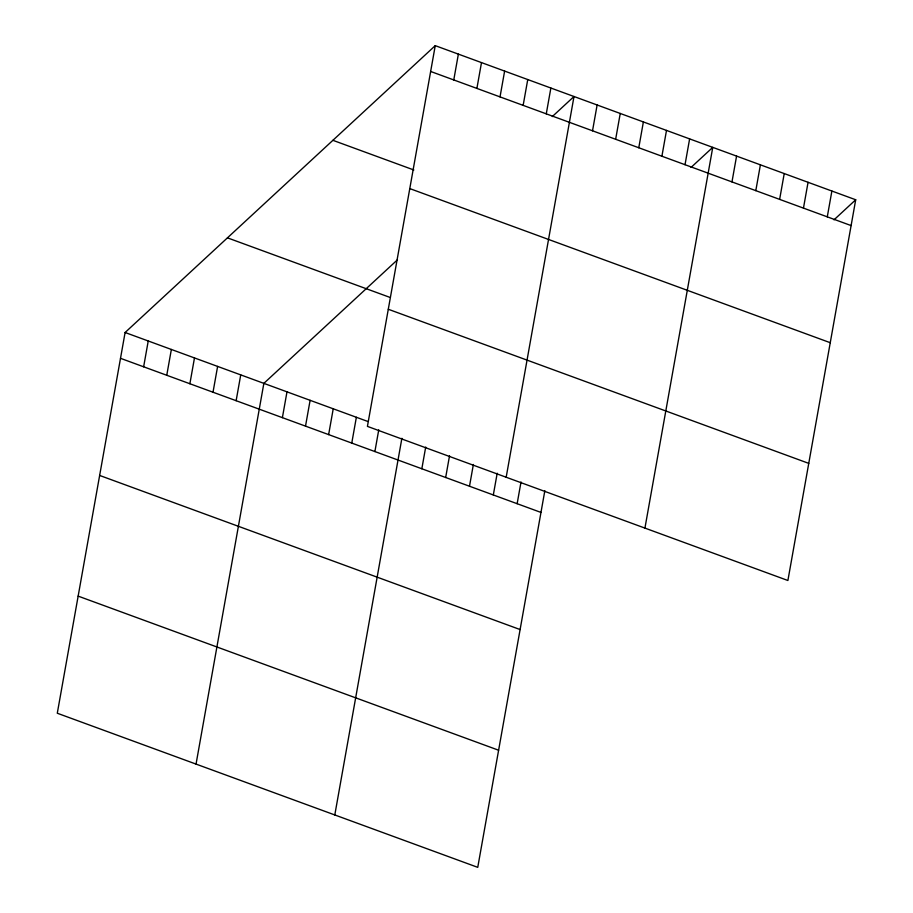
<?xml version="1.0" encoding="UTF-8"?>
<svg xmlns="http://www.w3.org/2000/svg" width="913" height="913" viewBox="0 0 913 913"><rect width="100%" height="100%" fill="white"/><g stroke="black" fill="none" stroke-linecap="round" stroke-linejoin="round"><path stroke-width="1.37" d="M435.25 45.65L367.425 426.382L787.896 580.497L855.709 199.764L435.25 45.65L125.104 332.503L57.291 713.236L477.75 867.35L544.844 490.692M143.638 366.798L148.237 340.983M166.759 375.277L171.359 349.462M189.881 383.745L194.48 357.93M213.014 392.225L217.614 366.41M236.136 400.704L240.735 374.889M196.044 764.09L263.857 383.357L397.452 259.806M282.391 417.652L286.99 391.837M305.513 426.131L310.112 400.316M328.634 434.611L333.234 408.784M351.767 443.079L356.367 417.264M374.889 451.558L378.758 429.818M453.772 79.945L458.372 54.129M334.797 814.955L401.891 438.297M476.894 88.424L481.493 62.598M421.84 468.768L425.709 447.028M500.027 96.892L504.627 71.077M445.67 477.499L449.538 455.758M523.149 105.372L527.748 79.557M469.499 486.241L473.368 464.489M546.271 113.851L550.87 88.036M493.317 494.972L497.197 473.231M506.179 477.237L574.003 96.504L552.285 116.59M517.146 503.702L521.015 481.961M592.526 130.799L597.125 104.984M615.647 139.278L620.247 113.463M638.78 147.758L643.38 121.931M661.902 156.226L666.501 130.411M685.024 164.705L689.623 138.89M644.932 528.102L712.756 147.37L691.038 167.444M731.975 181.915L736.574 156.1M755.804 190.646L760.403 164.831M779.634 199.376L784.233 173.561M803.463 208.118L808.062 182.292M827.281 216.849L831.88 191.034M834.003 219.839L855.709 199.764M430.651 71.465L851.11 225.579M332.903 140.317L413.84 169.978M409.789 188.592L830.248 342.706M227.451 237.848L389.337 297.17M388.287 309.256L808.758 463.37M125.104 332.503L367.928 421.509M120.505 358.318L540.975 512.433M99.643 475.445L520.113 629.559M78.153 596.121L498.612 750.224"/></g></svg>
